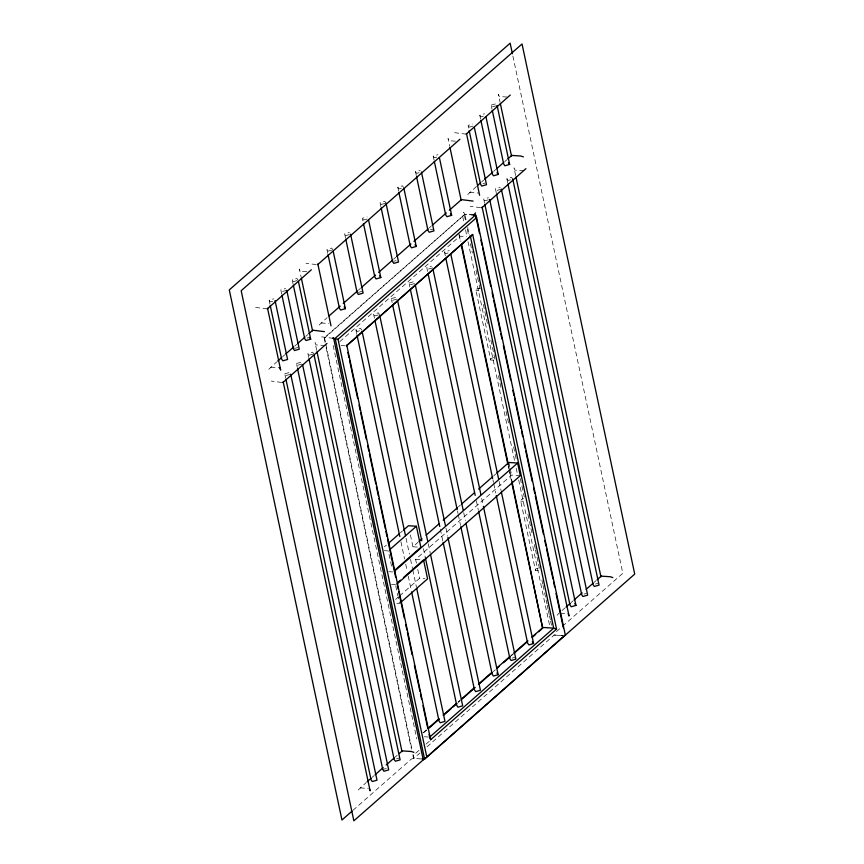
<?xml version="1.0" encoding="UTF-8"?>
<svg xmlns="http://www.w3.org/2000/svg" width="864" height="864" viewBox="0 0 864 864"><rect width="100%" height="100%" fill="white"/><g stroke="black" fill="none" stroke-linecap="round" stroke-linejoin="round"><path stroke-width="0.65" stroke-dasharray="4.32 3.24" d="M493.517 360.18L490.741 359.996L475.988 290.574L476.021 289.235L480.211 288.176M490.741 359.996L490.774 358.657L493.582 357.502M538.261 570.694L535.486 570.51L520.733 501.088L520.765 499.748L523.573 498.604M535.486 570.51L535.518 569.171L538.326 568.015M324.994 342.328L324.454 337.63L464.886 214.272L470.232 214.628M268.79 369.295L276.707 361.908M319.118 325.091L327.067 317.66M467.737 194.53L476.658 186.268M324.162 338.386L464.886 214.272L466.279 220.86M358.214 789.998L366.131 782.611M557.161 615.244L559.051 613.138M282.722 356.616L284.731 354.856M294.764 346.043L296.762 344.282M305.791 336.355L307.8 334.595M358.387 290.153L360.407 288.382M393.746 259.092L395.766 257.321M429.106 228.031L431.136 226.249M481.669 181.861L483.678 180.101M493.711 171.288L495.709 169.528M504.738 161.6L506.747 159.829M339.8 341.615L459.821 236.185L466.506 236.639M384.383 546.88L386.392 545.119M400.442 532.775L402.44 531.014M410.422 534.935L412.938 546.761L417.982 542.333M458.384 506.833L460.404 505.062M493.744 475.783L495.763 474.001M416.416 563.177L415.616 559.386L511.574 475.092L520.301 475.675M395.561 599.465L398.574 596.819M399.578 595.944L419.645 578.318L424.926 578.675M372.146 777.319L374.155 775.559M395.215 757.058L397.224 755.298M562.064 610.502L565.078 607.856M571.093 602.564L573.102 600.804M594.162 582.304L596.171 580.543M422.971 732.866L427 729.324M458.266 701.86L460.285 700.088M510.71 655.798L512.73 654.026M423.824 732.618L426.848 729.961M458.071 702.529L460.091 700.758M493.333 671.555L495.342 669.794M511.466 655.636L513.475 653.864M418.932 750.395L412.862 755.719L413.878 758.333L419.936 753.008M426.017 744.174L430.056 740.621M353.02 810.292L411.35 759.046L413.564 758.419L422.68 759.024M556.438 631.595L561.47 627.178M562.475 626.303L622.825 573.286L512.676 55.069M427.01 746.798L554.31 634.975L563.674 635.602M491.173 105.116L495.904 103.777L497.124 105.516L492.394 106.855L491.173 105.116L492.005 109.037M480.6 119.07L479.768 115.139L484.488 113.8M483.343 116.208L480.978 116.878L479.768 115.139M468.612 128.034L468.061 125.42L472.792 124.07M472.824 126.155L469.282 127.159L468.061 125.42M434.02 159.98L433.188 156.049L437.918 154.71M436.774 157.118L434.408 157.788L433.188 156.049M416.318 175.532L415.476 171.601L420.206 170.262M419.062 172.67L416.696 173.351L415.476 171.601M398.606 191.084L397.764 187.164L402.494 185.825L403.715 187.564M401.35 188.233L398.984 188.903L397.764 187.164M380.894 206.647L380.063 202.716L384.793 201.377L386.003 203.116M384.826 203.45L381.272 204.466L380.063 202.716M482.944 183.643L485.309 182.974M362.902 220.892L362.351 218.279L367.081 216.929M507.665 182.693L506.822 178.74L511.553 177.401L512.773 179.14M367.114 219.013L363.571 220.018L362.351 218.279M510.408 179.809L508.043 180.479L506.822 178.74M496.249 192.715L495.418 188.762L500.137 187.423M345.47 237.762L344.639 233.831L349.369 232.492M501.358 189.162L496.627 190.501L495.418 188.762M349.402 234.565L345.859 235.57L344.639 233.831M484.553 202.997L483.71 199.044L488.441 197.694M488.473 199.778L484.931 200.783L483.71 199.044M327.758 253.314L326.927 249.394L331.657 248.044L332.878 249.782M331.69 250.128L328.147 251.132L326.927 249.394M430.358 229.835L432.724 229.165M293.058 283.802L292.226 279.871L296.957 278.532L298.177 280.271M296.989 280.606L293.447 281.61L292.226 279.871M281.653 293.825L280.822 289.894L285.541 288.554M286.762 290.293L282.031 291.632L280.822 289.894M393.757 261.284L396.122 260.615M269.946 304.106L269.114 300.175L273.845 298.836M445.316 255.863L444.474 251.91L449.204 250.571M272.7 301.244L270.335 301.914L269.114 300.175M448.06 252.979L445.694 253.66L444.474 251.91M427.594 271.436L426.762 267.484L431.482 266.134M432.702 267.883L427.972 269.222L426.762 267.484M358.344 292.399L361.886 291.384M409.039 283.046L413.77 281.707L414.979 283.446L410.249 284.785L409.039 283.046L409.871 286.999M391.316 298.609L396.047 297.27L397.256 299.009L392.537 300.359L391.316 298.609L392.159 302.562M374.436 318.136L373.594 314.183L378.324 312.833L379.544 314.582M378.356 314.917L374.814 315.922L373.594 314.183M307.109 338.094L309.474 337.424M356.713 333.698L355.871 329.746L360.601 328.406L361.822 330.145M294.516 348.462L298.069 347.447M359.456 330.815L357.091 331.484L355.871 329.746M308.718 357.448L307.876 353.495L312.606 352.156L313.826 353.894M312.638 354.229L309.096 355.234L307.876 353.495M296.471 363.517L301.19 362.178L302.411 363.917L297.68 365.256L296.471 363.517L297.302 367.47M284.764 373.799L289.494 372.46L290.714 374.198L285.984 375.538L284.764 373.799L285.606 377.752M595.48 584.053L597.845 583.373M584.075 594.076L586.44 593.395M512.287 658.066L514.652 657.396M396.533 758.808L398.898 758.138M382.763 769.5L386.305 768.496M507.06 97.049L499.241 96.53L498.366 94.241L500.04 102.136M466.236 134.147L454.594 132.689M455.436 141.167L448.924 140.735L448.038 138.445L449.701 146.286M524.005 170.759L514.89 170.154L514.015 167.864L515.689 175.781M469.627 192.434L478.753 193.039M480.578 207.684L470.243 206.312M473.688 214.963L464.573 214.358L463.687 212.069L465.653 221.303M316.3 264.611L305.964 263.239M306.806 271.717L300.294 271.285L299.419 268.996L301.061 276.728M475.988 290.574L478.764 290.758M267.289 308.902L255.647 307.444M321.008 322.985L328.828 323.514M333.256 338.321L321.613 336.863M341.129 345.514L345.136 345.784M325.069 345.514L315.943 344.909L315.068 342.619L316.742 350.525M270.691 367.189L279.806 367.805M281.632 382.439L271.296 381.067M520.733 501.088L523.508 501.282M412.938 546.761L418.219 547.117M384.34 550.67L388.303 550.93L391.943 568.026M415.616 559.386L422.226 559.829M388.811 571.698L392.774 571.968M391.489 584.323L395.464 584.593M560.358 613.224L566.87 613.667M396.835 603.342L399.481 603.526L398.142 597.208M553.997 635.062L563.112 635.666M424.289 736.765L428.306 737.035M360.115 787.892L367.924 788.422M458.816 233.582L460.944 241.456M467.683 227.459L469.368 235.364M467.338 229.219L468.742 235.818M470.416 243.734L472.381 252.968M476.032 270.119L479.952 288.587M483.322 304.42L487.523 324.216M490.892 340.038L495.094 359.834M498.463 375.667L501.541 390.182M506.034 411.286L509.123 425.801M513.605 446.904L516.132 458.784M520.333 478.57L524.264 497.038M527.904 514.188L530.712 527.386M530.993 528.703L531.835 532.667M534.352 544.536L535.194 548.489M535.475 549.817L538.283 563.004M538.564 564.322L539.406 568.285M541.933 580.154L542.765 584.118M543.046 585.436L545.854 598.633M546.134 599.951L546.977 603.904M547.258 605.221L548.1 609.185M548.381 610.502L549.223 614.455M549.504 615.784L550.336 619.736M550.616 621.054L551.74 626.335M462.715 216.67L463.838 221.929M465.512 229.835L466.916 236.412M468.04 241.682L514.771 461.538M516.164 468.126L517.568 474.703M518.681 479.974L549.752 626.108M508.896 462.467L509.965 467.521M510.235 468.785L511.574 475.092M508.54 465.415L509.663 470.675M509.944 471.992L511.898 481.216M459.097 234.9L460.501 241.499M508.183 465.869L508.745 468.504M509.026 469.822L511.272 480.384M499.144 481.529L501.109 490.752M492.923 479.822L493.484 482.458M493.765 483.775L495.72 492.988M481.702 498.42L483.106 505.008M476.323 500.656L478.278 509.879M463.709 512.665L465.383 520.571M457.477 510.948L458.039 513.583M458.32 514.901L460.555 525.442M445.986 528.228L447.66 536.134M440.316 529.157L442.832 541.004M428.263 543.802L430.218 553.025M423.436 548.672L425.39 557.896M417.766 569.484L419.645 578.318M406.058 538.283L409.417 554.094M410.54 559.364L412.506 568.588M412.776 569.905L416.426 587.034M400.95 541.847L404.59 558.965M405.713 564.235L407.117 570.823M408.229 576.094L411.318 590.587M395.723 585.846L397.872 595.944M333.169 345.503L416.772 738.806M324.454 337.63L325.566 342.889M325.847 344.207L411.923 749.153M413.035 754.402L413.878 758.333M326.117 347.587L411.48 749.185"/><path stroke-width="1.3" d="M324.454 331.636L312.811 330.188L312.563 330.847L301.331 278.024M333.256 338.321L333.515 337.662L423.252 759.845L353.851 820.8L241.175 290.714L522.04 43.999L634.716 574.085L424.58 759.046L421.902 758.873M472.694 234.5L346.475 345.87L472.694 234.5L556.567 629.122L430.65 739.735L429.98 737.996M473.083 201.085L461.441 199.627L461.182 200.286L449.982 147.593M523.4 156.881L520.884 156.038L511.758 155.423L511.51 156.092L500.321 103.453M413.878 752.35L411.361 751.496L402.235 750.892L401.987 751.55L317.023 351.842M612.824 577.584L610.308 576.742L601.182 576.137L600.934 576.796L515.97 177.098M311.31 269.795L267.289 308.902L267.538 308.243L280.681 370.084L279.806 367.805M459.929 139.244L317.606 264.697L317.866 264.038L331.009 325.879M510.257 95.04L466.236 134.147L466.484 133.488L479.628 195.329M326.959 343.418L282.938 382.525L283.187 381.866L370.105 790.787L369.23 788.508M473.688 214.963L475.578 212.868M525.906 168.664L481.885 207.77L482.134 207.112L569.052 616.032L568.177 613.753M277.711 361.022L281.718 357.502M285.736 353.97L293.76 346.928M297.767 343.397L304.787 337.23M308.804 333.709L312.811 330.188M329.087 315.889L340.2 306.126M343.235 303.469L357.383 291.038M361.422 287.485L375.559 275.065M378.594 272.398L392.742 259.978M396.781 256.424L410.929 244.004M413.953 241.337L428.101 228.917M432.14 225.364L446.288 212.944M449.312 210.276L461.441 199.627M477.652 185.382L480.665 182.747M484.682 179.215L492.707 172.174M496.714 168.642L503.734 162.475M507.751 158.954L511.758 155.423M332.478 338.159L338.029 339.304L476.593 217.598L475.589 214.985L471.571 214.715M388.4 543.348L399.438 533.66M403.445 530.14L408.467 525.733L416.394 526.262L420.865 547.301L394.783 570.208M390.312 549.169L416.394 526.262M418.997 541.447L422.021 538.78M426.06 535.226L439.193 523.692M443.232 520.15L457.38 507.73M461.419 504.176L474.552 492.642M478.591 489.089L492.728 476.669M496.778 473.116L508.896 462.467L517.622 463.05L520.301 475.675L397.256 583.751M394.578 571.136L517.622 463.05M397.462 582.822L400.475 580.187M403.488 577.541L423.544 559.915L427.572 578.848L400.486 602.64M367.135 781.726L371.142 778.205M375.16 774.684L383.184 767.632M386.186 764.986L394.211 757.944M399.233 753.538L402.235 750.892M566.082 606.971L570.089 603.45M574.106 599.929L582.131 592.877M586.138 589.345L593.158 583.178M597.175 579.658L601.182 576.137M428.015 728.438L439.106 718.697M443.146 715.154L456.246 703.631M461.29 699.203L474.401 687.69M478.44 684.148L491.551 672.624M496.595 668.196L509.706 656.683M513.734 653.141L527.861 640.732M531.889 637.189L542.981 627.448L553.694 628.16L556.567 629.122M428.857 728.19L438.934 719.345M443.966 714.917L451.019 708.728M453.038 706.957L457.067 703.415M462.1 698.987L475.2 687.485M479.228 683.953L492.329 672.44M497.362 668.023L499.37 666.252M503.41 662.71L510.462 656.521M514.49 652.979L527.58 641.477M532.624 637.049L535.637 634.392M538.661 631.735L541.685 629.089M352.015 811.166L341.96 820.001L229.284 289.915L510.149 43.2L512.395 53.752M497.124 105.516L509.641 164.408L504.911 165.758L503.69 164.009L492.286 110.354M485.989 116.845L498.226 174.431L493.506 175.781L492.286 174.042L480.881 120.377M439.42 157.756L451.656 215.341L446.926 216.691L445.705 214.952L434.3 161.287M403.996 188.87L416.232 246.456L411.502 247.806L410.292 246.067L398.876 192.402M368.572 219.985L380.819 277.571L376.088 278.921L374.868 277.171L363.463 223.517M333.158 251.1L345.395 308.686L340.664 310.025L339.444 308.286L328.039 254.621M298.458 281.578L310.694 339.163L305.964 340.513L304.744 338.774L293.339 285.109M489.661 199.444L575.953 605.416L571.223 606.766L570.002 605.027L484.834 204.314M501.39 492.07L533.585 643.572L528.865 644.911L527.645 643.172L496.282 495.623M465.944 523.206L498.15 674.698L493.42 676.048L492.199 674.309L460.836 526.759M508.421 162.67L509.641 164.408M497.016 172.692L498.226 174.431M450.436 213.602L451.656 215.341M415.022 244.717L416.232 246.456M379.598 275.832L380.819 277.571M574.733 603.677L575.953 605.416M344.174 306.947L345.395 308.686M532.375 641.822L533.585 643.572M309.474 337.424L310.694 339.163M496.93 672.959L498.15 674.698M422.68 759.024L423.252 759.845M512.773 179.14L599.065 585.122L594.335 586.462L593.114 584.723L507.946 184.01M501.358 189.162L587.65 595.145L582.93 596.484L581.71 594.745L496.53 194.033M474.282 127.127L486.529 184.712L481.799 186.062L480.578 184.313L469.174 130.658M476.593 217.598L565.304 634.932L424.58 759.046L335.156 338.342L475.589 214.985L479.509 233.442M480.913 240.041L482.036 245.311M482.598 247.957L490.72 286.2M492.124 292.799L493.247 298.069M493.808 300.704L500.256 331.042M500.818 333.677L501.941 338.958M503.334 345.546L510.624 379.836M512.87 390.388L513.994 395.658M514.555 398.304L521.003 428.63M521.564 431.276L522.677 436.547M524.081 443.146L525.204 448.416M525.766 451.051L532.213 481.388M533.617 487.976L534.74 493.258M535.291 495.893L543.424 534.136M544.828 540.734L545.951 546.005M546.512 548.651L552.96 578.977M553.522 581.612L554.634 586.894M556.038 593.482L563.328 627.772M470.524 236.909L553.694 628.16L429.646 737.122L429.084 734.508M461.506 244.091L508.259 464.098M511.898 481.216L542.689 628.204L511.834 483.019M461.333 245.452L507.902 464.54M450.706 253.627L498.582 478.894M445.878 258.498L492.642 478.505M421.427 172.001L433.944 230.904L429.214 232.243L427.993 230.504L416.588 176.839M432.983 269.201L480.87 494.467M483.386 506.326L515.873 659.135L511.142 660.474L509.922 658.735L478.559 511.196M428.155 274.072L475.2 495.385M415.26 284.764L463.147 510.03M410.432 289.634L457.196 509.63M386.003 203.116L398.52 262.019L393.8 263.358L392.58 261.619L381.175 207.954M397.537 300.326L445.424 525.593M447.941 537.451L480.427 690.271L475.697 691.61L474.476 689.872L443.113 542.322M392.71 305.197L439.754 526.522M379.825 315.9L427.702 541.166M430.499 554.342L462.704 705.834L457.974 707.173L456.754 705.434L425.39 557.896M374.998 320.771L421.751 540.767M350.59 234.23L363.107 293.134L358.376 294.473L357.156 292.734L345.751 239.069M362.102 331.463L405.497 535.658M416.696 588.352L444.982 721.397L440.251 722.747L439.031 721.008L411.599 591.905M356.994 335.016L399.838 536.576M346.766 345.114L430.65 739.735M347.879 352.447L348.991 357.707M349.553 360.342L357.653 398.477M359.057 405.054L360.169 410.314M360.731 412.938L366.325 439.247M367.718 445.824L368.842 451.084M369.403 453.708L375.829 483.959M376.391 486.594L378.346 495.796M378.907 498.431L385.333 528.682M385.895 531.306L387.007 536.566M387.569 539.201L395.68 577.336M397.073 583.913L398.196 589.172M398.747 591.808L404.341 618.106M405.745 624.683L406.847 629.91M407.408 632.534L412.128 654.761M414.353 665.215L419.915 691.362M420.466 693.976L421.578 699.214M422.971 705.748L427.691 727.974M338.029 339.304L426.74 756.648M314.107 355.212L400.118 759.877L395.388 761.216L394.168 759.478L308.999 358.765M286.762 290.293L299.279 349.196L294.559 350.536L293.339 348.797L281.934 295.132M302.692 365.234L388.703 769.9L383.983 771.239L382.763 769.5L297.583 368.788M275.065 300.575L287.582 359.467L282.852 360.817L281.632 359.078L270.227 305.413M290.714 374.198L377.006 780.181L372.276 781.52L371.056 779.782L285.887 379.069"/></g></svg>
